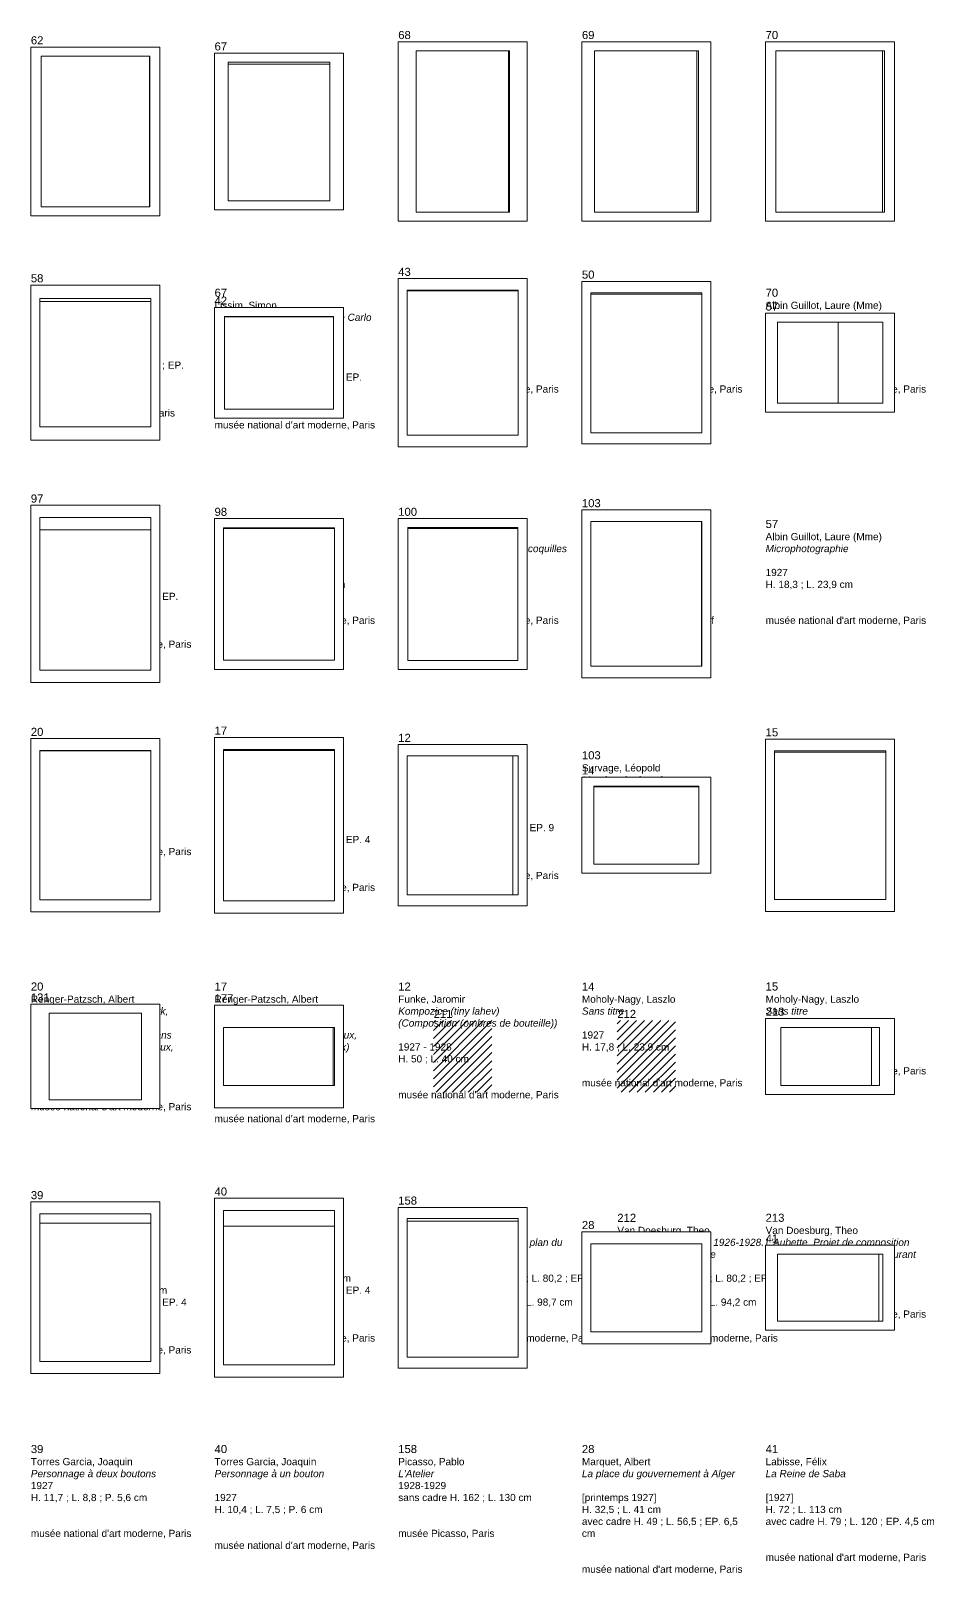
# Model space of a CAD drawing. Header units: metres. Extents: x -2000 to 323164, y 5742 to 90121.
# Drawn here: x 20180 to 30261, y 70605 to 87822 of the extents above; entities that cross this region are included whole.
import ezdxf

# ---------------------------------------------------------------- set-up
doc = ezdxf.new("R2010")
doc.units = ezdxf.units.M
for name, color, linetype, lineweight in [('A2-CIMAISE H', 8, 'Continuous', 13), ('A8-ART no', 152, 'Continuous', 13), ('A8-ART-cadre', 8, 'Continuous', 9), ('A8-ART-detail', 230, 'Continuous', 9), ('A8-ART-works photo', 171, 'Continuous', 5), ('A8-ART-works plan', 241, 'Continuous', 5)]:
    doc.layers.add(name, color=color, linetype=linetype, lineweight=lineweight)
doc.styles.add('AtoY_40', font='Arial.ttf', dxfattribs={"height": 80})
doc.styles.add('JP_50', font='Arial.ttf', dxfattribs={"height": 90})
picture_1 = doc.add_image_def('image12.jpeg', size_in_pixel=(138, 192))
picture_2 = doc.add_image_def('image13.jpeg', size_in_pixel=(143, 192))
picture_3 = doc.add_image_def('image14.jpeg', size_in_pixel=(110, 192))
picture_4 = doc.add_image_def('image15.jpeg', size_in_pixel=(122, 192))
picture_5 = doc.add_image_def('image16.jpeg', size_in_pixel=(127, 192))
picture_6 = doc.add_image_def('image33.jpeg', size_in_pixel=(170, 192))
picture_7 = doc.add_image_def('image34.jpeg', size_in_pixel=(192, 162))
picture_8 = doc.add_image_def('image35.jpeg', size_in_pixel=(148, 192))
picture_9 = doc.add_image_def('image36.jpeg', size_in_pixel=(154, 192))
picture_10 = doc.add_image_def('image37.jpeg', size_in_pixel=(144, 192))
picture_11 = doc.add_image_def('image56.jpeg', size_in_pixel=(152, 192))
picture_12 = doc.add_image_def('image57.jpeg', size_in_pixel=(162, 192))
picture_13 = doc.add_image_def('image58.jpeg', size_in_pixel=(160, 192))
picture_14 = doc.add_image_def('image59.jpeg', size_in_pixel=(147, 192))
picture_15 = doc.add_image_def('image69.jpeg', size_in_pixel=(143, 192))
picture_16 = doc.add_image_def('image70.jpeg', size_in_pixel=(142, 192))
picture_17 = doc.add_image_def('image71.jpeg', size_in_pixel=(146, 192))
picture_18 = doc.add_image_def('image72.jpeg', size_in_pixel=(192, 142))
picture_19 = doc.add_image_def('image73.jpeg', size_in_pixel=(145, 192))
picture_20 = doc.add_image_def('image99.jpeg', size_in_pixel=(192, 180))
picture_21 = doc.add_image_def('image100.jpeg', size_in_pixel=(192, 102))
picture_22 = doc.add_image_def('image101.jpeg', size_in_pixel=(192, 123))
picture_23 = doc.add_image_def('image136.jpeg', size_in_pixel=(154, 192))
picture_24 = doc.add_image_def('image137.jpeg', size_in_pixel=(154, 192))
picture_25 = doc.add_image_def('image138.jpeg', size_in_pixel=(157, 192))
picture_26 = doc.add_image_def('image139.jpeg', size_in_pixel=(192, 152))
picture_27 = doc.add_image_def('image140.jpeg', size_in_pixel=(192, 127))

# ---------------------------------------------------------------- blocks, each defined once
blk = doc.blocks.new('ART-62')
blk.add_wipeout([(-720, -941), (720, -941), (720, 941), (-720, 941)]).dxf.layer = 'A8-ART-cadre'
at = {"layer": 'A8-ART-cadre', "color": 8}
blk.add_lwpolyline([(-720, -941), (720, -941), (720, 941), (-720, 941), (-720, -941)], dxfattribs=at)
at = {"layer": 'A8-ART-works plan', "color": 241}
blk.add_lwpolyline([(-606, -841), (606, -841), (606, 841), (-606, 841), (-606, -841)], dxfattribs=at)
at = {"layer": 'A8-ART no', "color": 152, "insert": (-720, 1016), "char_height": 90, "attachment_point": 4, "style": 'JP_50'}
blk.add_mtext('62', dxfattribs=at)
at = {"layer": 'A8-ART-works photo'}
image = blk.add_image(picture_1, insert=(-606, -841), size_in_units=(1209, 1682), dxfattribs=at)
blk = doc.blocks.new('ART-67')
blk.add_wipeout([(-720, -873), (720, -873), (720, 873), (-720, 873)]).dxf.layer = 'A8-ART-cadre'
at = {"layer": 'A8-ART-cadre', "color": 8}
blk.add_lwpolyline([(-720, -873), (720, -873), (720, 873), (-720, 873), (-720, -873)], dxfattribs=at)
at = {"layer": 'A8-ART-works plan', "color": 241}
blk.add_lwpolyline([(-568, -773), (568, -773), (568, 773), (-568, 773), (-568, -773)], dxfattribs=at)
at = {"layer": 'A8-ART no', "color": 152, "insert": (-720, 948), "char_height": 90, "attachment_point": 4, "style": 'JP_50'}
blk.add_mtext('67', dxfattribs=at)
at = {"layer": 'A8-ART-works photo'}
image = blk.add_image(picture_2, insert=(-568, -773), size_in_units=(1136, 1525), dxfattribs=at)
blk = doc.blocks.new('ART-68')
blk.add_wipeout([(-720, -1000), (720, -1000), (720, 1000), (-720, 1000)]).dxf.layer = 'A8-ART-cadre'
at = {"layer": 'A8-ART-cadre', "color": 8}
blk.add_lwpolyline([(-720, -1000), (720, -1000), (720, 1000), (-720, 1000), (-720, -1000)], dxfattribs=at)
at = {"layer": 'A8-ART-works plan', "color": 241}
blk.add_lwpolyline([(-521, -900), (521, -900), (521, 900), (-521, 900), (-521, -900)], dxfattribs=at)
at = {"layer": 'A8-ART no', "color": 152, "insert": (-720, 1075), "char_height": 90, "attachment_point": 4, "style": 'JP_50'}
blk.add_mtext('68', dxfattribs=at)
at = {"layer": 'A8-ART-works photo'}
image = blk.add_image(picture_3, insert=(-521, -900), size_in_units=(1031, 1800), dxfattribs=at)
blk = doc.blocks.new('ART-69')
blk.add_wipeout([(-720, -1000), (720, -1000), (720, 1000), (-720, 1000)]).dxf.layer = 'A8-ART-cadre'
at = {"layer": 'A8-ART-cadre', "color": 8}
blk.add_lwpolyline([(-720, -1000), (720, -1000), (720, 1000), (-720, 1000), (-720, -1000)], dxfattribs=at)
at = {"layer": 'A8-ART-works plan', "color": 241}
blk.add_lwpolyline([(-581, -900), (581, -900), (581, 900), (-581, 900), (-581, -900)], dxfattribs=at)
at = {"layer": 'A8-ART no', "color": 152, "insert": (-720, 1075), "char_height": 90, "attachment_point": 4, "style": 'JP_50'}
blk.add_mtext('69', dxfattribs=at)
at = {"layer": 'A8-ART-works photo'}
image = blk.add_image(picture_4, insert=(-581, -900), size_in_units=(1144, 1800), dxfattribs=at)
blk = doc.blocks.new('ART-70')
blk.add_wipeout([(-720, -1000), (720, -1000), (720, 1000), (-720, 1000)]).dxf.layer = 'A8-ART-cadre'
at = {"layer": 'A8-ART-cadre', "color": 8}
blk.add_lwpolyline([(-720, -1000), (720, -1000), (720, 1000), (-720, 1000), (-720, -1000)], dxfattribs=at)
at = {"layer": 'A8-ART-works plan', "color": 241}
blk.add_lwpolyline([(-606, -900), (606, -900), (606, 900), (-606, 900), (-606, -900)], dxfattribs=at)
at = {"layer": 'A8-ART no', "color": 152, "insert": (-720, 1075), "char_height": 90, "attachment_point": 4, "style": 'JP_50'}
blk.add_mtext('70', dxfattribs=at)
at = {"layer": 'A8-ART-works photo'}
image = blk.add_image(picture_5, insert=(-606, -900), size_in_units=(1191, 1800), dxfattribs=at)
blk = doc.blocks.new('ART-58')
blk.add_wipeout([(-720, -866), (720, -866), (720, 866), (-720, 866)]).dxf.layer = 'A8-ART-cadre'
at = {"layer": 'A8-ART-cadre', "color": 8}
blk.add_lwpolyline([(-720, -866), (720, -866), (720, 866), (-720, 866), (-720, -866)], dxfattribs=at)
at = {"layer": 'A8-ART-works plan', "color": 241}
blk.add_lwpolyline([(-620, -716), (620, -716), (620, 716), (-620, 716), (-620, -716)], dxfattribs=at)
at = {"layer": 'A8-ART no', "color": 152, "insert": (-720, 941), "char_height": 90, "attachment_point": 4, "style": 'JP_50'}
blk.add_mtext('58', dxfattribs=at)
at = {"layer": 'A8-ART-works photo'}
image = blk.add_image(picture_6, insert=(-620, -716), size_in_units=(1240, 1400), dxfattribs=at)
blk = doc.blocks.new('ART-42')
blk.add_wipeout([(-720, -617), (720, -617), (720, 617), (-720, 617)]).dxf.layer = 'A8-ART-cadre'
at = {"layer": 'A8-ART-cadre', "color": 8}
blk.add_lwpolyline([(-720, -617), (720, -617), (720, 617), (-720, 617), (-720, -617)], dxfattribs=at)
at = {"layer": 'A8-ART-works plan', "color": 241}
blk.add_lwpolyline([(-608, -517), (608, -517), (608, 517), (-608, 517), (-608, -517)], dxfattribs=at)
at = {"layer": 'A8-ART no', "color": 152, "insert": (-720, 692), "char_height": 90, "attachment_point": 4, "style": 'JP_50'}
blk.add_mtext('42', dxfattribs=at)
at = {"layer": 'A8-ART-works photo'}
image = blk.add_image(picture_7, insert=(-608, -517), size_in_units=(1217, 1027), dxfattribs=at)
blk = doc.blocks.new('ART-43')
blk.add_wipeout([(-720, -938), (720, -938), (720, 938), (-720, 938)]).dxf.layer = 'A8-ART-cadre'
at = {"layer": 'A8-ART-cadre', "color": 8}
blk.add_lwpolyline([(-720, -938), (720, -938), (720, 938), (-720, 938), (-720, -938)], dxfattribs=at)
at = {"layer": 'A8-ART-works plan', "color": 241}
blk.add_lwpolyline([(-620, -808), (620, -808), (620, 808), (-620, 808), (-620, -808)], dxfattribs=at)
at = {"layer": 'A8-ART no', "color": 152, "insert": (-720, 1013), "char_height": 90, "attachment_point": 4, "style": 'JP_50'}
blk.add_mtext('43', dxfattribs=at)
at = {"layer": 'A8-ART-works photo'}
image = blk.add_image(picture_8, insert=(-620, -808), size_in_units=(1240, 1609), dxfattribs=at)
blk = doc.blocks.new('ART-50')
blk.add_wipeout([(-720, -907), (720, -907), (720, 907), (-720, 907)]).dxf.layer = 'A8-ART-cadre'
at = {"layer": 'A8-ART-cadre', "color": 8}
blk.add_lwpolyline([(-720, -907), (720, -907), (720, 907), (-720, 907), (-720, -907)], dxfattribs=at)
at = {"layer": 'A8-ART-works plan', "color": 241}
blk.add_lwpolyline([(-620, -781), (620, -781), (620, 781), (-620, 781), (-620, -781)], dxfattribs=at)
at = {"layer": 'A8-ART no', "color": 152, "insert": (-720, 982), "char_height": 90, "attachment_point": 4, "style": 'JP_50'}
blk.add_mtext('50', dxfattribs=at)
at = {"layer": 'A8-ART-works photo'}
image = blk.add_image(picture_9, insert=(-620, -781), size_in_units=(1240, 1546), dxfattribs=at)
blk = doc.blocks.new('ART-57')
blk.add_wipeout([(-720, -551), (720, -551), (720, 551), (-720, 551)]).dxf.layer = 'A8-ART-cadre'
at = {"layer": 'A8-ART-cadre', "color": 8}
blk.add_lwpolyline([(-720, -551), (720, -551), (720, 551), (-720, 551), (-720, -551)], dxfattribs=at)
at = {"layer": 'A8-ART-works plan', "color": 241}
blk.add_lwpolyline([(-589, -451), (589, -451), (589, 451), (-589, 451), (-589, -451)], dxfattribs=at)
at = {"layer": 'A8-ART no', "color": 152, "insert": (-720, 626), "char_height": 90, "attachment_point": 4, "style": 'JP_50'}
blk.add_mtext('57', dxfattribs=at)
at = {"layer": 'A8-ART-works photo'}
image = blk.add_image(picture_10, insert=(-589, -451), size_in_units=(677, 903), dxfattribs=at)
blk = doc.blocks.new('ART-97')
blk.add_wipeout([(-720, -989), (720, -989), (720, 989), (-720, 989)]).dxf.layer = 'A8-ART-cadre'
at = {"layer": 'A8-ART-cadre', "color": 8}
blk.add_lwpolyline([(-720, -989), (720, -989), (720, 989), (-720, 989), (-720, -989)], dxfattribs=at)
at = {"layer": 'A8-ART-works plan', "color": 241}
blk.add_lwpolyline([(-620, -852), (620, -852), (620, 852), (-620, 852), (-620, -852)], dxfattribs=at)
at = {"layer": 'A8-ART no', "color": 152, "insert": (-720, 1064), "char_height": 90, "attachment_point": 4, "style": 'JP_50'}
blk.add_mtext('97', dxfattribs=at)
at = {"layer": 'A8-ART-works photo'}
image = blk.add_image(picture_11, insert=(-620, -852), size_in_units=(1240, 1566), dxfattribs=at)
blk = doc.blocks.new('ART-98')
blk.add_wipeout([(-720, -841), (720, -841), (720, 841), (-720, 841)]).dxf.layer = 'A8-ART-cadre'
at = {"layer": 'A8-ART-cadre', "color": 8}
blk.add_lwpolyline([(-720, -841), (720, -841), (720, 841), (-720, 841), (-720, -841)], dxfattribs=at)
at = {"layer": 'A8-ART-works plan', "color": 241}
blk.add_lwpolyline([(-620, -739), (620, -739), (620, 739), (-620, 739), (-620, -739)], dxfattribs=at)
at = {"layer": 'A8-ART no', "color": 152, "insert": (-720, 916), "char_height": 90, "attachment_point": 4, "style": 'JP_50'}
blk.add_mtext('98', dxfattribs=at)
at = {"layer": 'A8-ART-works photo'}
image = blk.add_image(picture_12, insert=(-620, -739), size_in_units=(1240, 1470), dxfattribs=at)
blk = doc.blocks.new('ART-100')
blk.add_wipeout([(-720, -841), (720, -841), (720, 841), (-720, 841)]).dxf.layer = 'A8-ART-cadre'
at = {"layer": 'A8-ART-cadre', "color": 8}
blk.add_lwpolyline([(-720, -841), (720, -841), (720, 841), (-720, 841), (-720, -841)], dxfattribs=at)
at = {"layer": 'A8-ART-works plan', "color": 241}
blk.add_lwpolyline([(-613, -741), (613, -741), (613, 741), (-613, 741), (-613, -741)], dxfattribs=at)
at = {"layer": 'A8-ART no', "color": 152, "insert": (-720, 916), "char_height": 90, "attachment_point": 4, "style": 'JP_50'}
blk.add_mtext('100', dxfattribs=at)
at = {"layer": 'A8-ART-works photo'}
image = blk.add_image(picture_13, insert=(-613, -741), size_in_units=(1226, 1471), dxfattribs=at)
blk = doc.blocks.new('ART-103')
blk.add_wipeout([(-720, -937), (720, -937), (720, 937), (-720, 937)]).dxf.layer = 'A8-ART-cadre'
at = {"layer": 'A8-ART-cadre', "color": 8}
blk.add_lwpolyline([(-720, -937), (720, -937), (720, 937), (-720, 937), (-720, -937)], dxfattribs=at)
at = {"layer": 'A8-ART-works plan', "color": 241}
blk.add_lwpolyline([(-620, -807), (620, -807), (620, 807), (-620, 807), (-620, -807)], dxfattribs=at)
at = {"layer": 'A8-ART no', "color": 152, "insert": (-720, 1012), "char_height": 90, "attachment_point": 4, "style": 'JP_50'}
blk.add_mtext('103', dxfattribs=at)
at = {"layer": 'A8-ART-works photo'}
image = blk.add_image(picture_14, insert=(-620, -807), size_in_units=(1236, 1614), dxfattribs=at)
blk = doc.blocks.new('ART-20')
blk.add_wipeout([(-720, -966), (720, -966), (720, 966), (-720, 966)]).dxf.layer = 'A8-ART-cadre'
at = {"layer": 'A8-ART-cadre', "color": 8}
blk.add_lwpolyline([(-720, -966), (720, -966), (720, 966), (-720, 966), (-720, -966)], dxfattribs=at)
at = {"layer": 'A8-ART-works plan', "color": 241}
blk.add_lwpolyline([(-620, -832), (620, -832), (620, 832), (-620, 832), (-620, -832)], dxfattribs=at)
at = {"layer": 'A8-ART no', "color": 152, "insert": (-720, 1041), "char_height": 90, "attachment_point": 4, "style": 'JP_50'}
blk.add_mtext('20', dxfattribs=at)
at = {"layer": 'A8-ART-works photo'}
image = blk.add_image(picture_15, insert=(-620, -832), size_in_units=(1239, 1663), dxfattribs=at)
blk = doc.blocks.new('ART-17')
blk.add_wipeout([(-720, -980), (720, -980), (720, 980), (-720, 980)]).dxf.layer = 'A8-ART-cadre'
at = {"layer": 'A8-ART-cadre', "color": 8}
blk.add_lwpolyline([(-720, -980), (720, -980), (720, 980), (-720, 980), (-720, -980)], dxfattribs=at)
at = {"layer": 'A8-ART-works plan', "color": 241}
blk.add_lwpolyline([(-620, -844), (620, -844), (620, 844), (-620, 844), (-620, -844)], dxfattribs=at)
at = {"layer": 'A8-ART no', "color": 152, "insert": (-720, 1055), "char_height": 90, "attachment_point": 4, "style": 'JP_50'}
blk.add_mtext('17', dxfattribs=at)
at = {"layer": 'A8-ART-works photo'}
image = blk.add_image(picture_16, insert=(-620, -844), size_in_units=(1240, 1677), dxfattribs=at)
blk = doc.blocks.new('ART-12')
blk.add_wipeout([(-720, -900), (720, -900), (720, 900), (-720, 900)]).dxf.layer = 'A8-ART-cadre'
at = {"layer": 'A8-ART-cadre', "color": 8}
blk.add_lwpolyline([(-720, -900), (720, -900), (720, 900), (-720, 900), (-720, -900)], dxfattribs=at)
at = {"layer": 'A8-ART-works plan', "color": 241}
blk.add_lwpolyline([(-620, -775), (620, -775), (620, 775), (-620, 775), (-620, -775)], dxfattribs=at)
at = {"layer": 'A8-ART no', "color": 152, "insert": (-720, 975), "char_height": 90, "attachment_point": 4, "style": 'JP_50'}
blk.add_mtext('12', dxfattribs=at)
at = {"layer": 'A8-ART-works photo'}
image = blk.add_image(picture_17, insert=(-620, -775), size_in_units=(1179, 1550), dxfattribs=at)
blk = doc.blocks.new('ART-14')
blk.add_wipeout([(-720, -536), (720, -536), (720, 536), (-720, 536)]).dxf.layer = 'A8-ART-cadre'
at = {"layer": 'A8-ART-cadre', "color": 8}
blk.add_lwpolyline([(-720, -536), (720, -536), (720, 536), (-720, 536), (-720, -536)], dxfattribs=at)
at = {"layer": 'A8-ART-works plan', "color": 241}
blk.add_lwpolyline([(-586, -436), (586, -436), (586, 436), (-586, 436), (-586, -436)], dxfattribs=at)
at = {"layer": 'A8-ART no', "color": 152, "insert": (-720, 611), "char_height": 90, "attachment_point": 4, "style": 'JP_50'}
blk.add_mtext('14', dxfattribs=at)
at = {"layer": 'A8-ART-works photo'}
image = blk.add_image(picture_18, insert=(-586, -436), size_in_units=(1171, 866), dxfattribs=at)
blk = doc.blocks.new('ART-15')
blk.add_wipeout([(-720, -961), (720, -961), (720, 961), (-720, 961)]).dxf.layer = 'A8-ART-cadre'
at = {"layer": 'A8-ART-cadre', "color": 8}
blk.add_lwpolyline([(-720, -961), (720, -961), (720, 961), (-720, 961), (-720, -961)], dxfattribs=at)
at = {"layer": 'A8-ART-works plan', "color": 241}
blk.add_lwpolyline([(-620, -828), (620, -828), (620, 828), (-620, 828), (-620, -828)], dxfattribs=at)
at = {"layer": 'A8-ART no', "color": 152, "insert": (-720, 1036), "char_height": 90, "attachment_point": 4, "style": 'JP_50'}
blk.add_mtext('15', dxfattribs=at)
at = {"layer": 'A8-ART-works photo'}
image = blk.add_image(picture_19, insert=(-620, -828), size_in_units=(1240, 1642), dxfattribs=at)
blk = doc.blocks.new('ART-131')
blk.add_wipeout([(-720, -582), (720, -582), (720, 582), (-720, 582)]).dxf.layer = 'A8-ART-cadre'
at = {"layer": 'A8-ART-cadre', "color": 8}
blk.add_lwpolyline([(-720, -582), (720, -582), (720, 582), (-720, 582), (-720, -582)], dxfattribs=at)
at = {"layer": 'A8-ART-works plan', "color": 241}
blk.add_lwpolyline([(-516, -482), (516, -482), (516, 482), (-516, 482), (-516, -482)], dxfattribs=at)
at = {"layer": 'A8-ART no', "color": 152, "insert": (-720, 657), "char_height": 90, "attachment_point": 4, "style": 'JP_50'}
blk.add_mtext('131', dxfattribs=at)
at = {"layer": 'A8-ART-works photo'}
image = blk.add_image(picture_20, insert=(-516, -482), size_in_units=(1029, 965), dxfattribs=at)
blk = doc.blocks.new('ART-177')
blk.add_wipeout([(-720, -574), (720, -574), (720, 574), (-720, 574)]).dxf.layer = 'A8-ART-cadre'
at = {"layer": 'A8-ART-cadre', "color": 8}
blk.add_lwpolyline([(-720, -574), (720, -574), (720, 574), (-720, 574), (-720, -574)], dxfattribs=at)
at = {"layer": 'A8-ART-works plan', "color": 241}
blk.add_lwpolyline([(-620, -325), (620, -325), (620, 325), (-620, 325), (-620, -325)], dxfattribs=at)
at = {"layer": 'A8-ART no', "color": 152, "insert": (-720, 649), "char_height": 90, "attachment_point": 4, "style": 'JP_50'}
blk.add_mtext('177', dxfattribs=at)
at = {"layer": 'A8-ART-works photo'}
image = blk.add_image(picture_21, insert=(-620, -325), size_in_units=(1224, 650), dxfattribs=at)
blk = doc.blocks.new('ART-211')
at = {"layer": 'A2-CIMAISE H'}
h = blk.add_hatch(dxfattribs=at)
h.set_pattern_fill('ANSI31', scale=20)
h.paths.add_polyline_path([(-325, -400), (325, -400), (325, 400), (-325, 400)])
at = {"layer": 'A8-ART no', "color": 152, "insert": (-325, 475), "char_height": 90, "attachment_point": 4, "style": 'JP_50'}
blk.add_mtext('211', dxfattribs=at)
blk = doc.blocks.new('ART-212')
at = {"layer": 'A2-CIMAISE H'}
h = blk.add_hatch(dxfattribs=at)
h.set_pattern_fill('ANSI31', scale=20)
h.paths.add_polyline_path([(-325, -400), (325, -400), (325, 400), (-325, 400)])
at = {"layer": 'A8-ART no', "color": 152, "insert": (-325, 475), "char_height": 90, "attachment_point": 4, "style": 'JP_50'}
blk.add_mtext('212', dxfattribs=at)
blk = doc.blocks.new('ART-213')
blk.add_wipeout([(-720, -424), (720, -424), (720, 424), (-720, 424)]).dxf.layer = 'A8-ART-cadre'
at = {"layer": 'A8-ART-cadre', "color": 8}
blk.add_lwpolyline([(-720, -424), (720, -424), (720, 424), (-720, 424), (-720, -424)], dxfattribs=at)
at = {"layer": 'A8-ART-works plan', "color": 241}
blk.add_lwpolyline([(-550, -324), (550, -324), (550, 324), (-550, 324), (-550, -324)], dxfattribs=at)
at = {"layer": 'A8-ART no', "color": 152, "insert": (-720, 499), "char_height": 90, "attachment_point": 4, "style": 'JP_50'}
blk.add_mtext('213', dxfattribs=at)
at = {"layer": 'A8-ART-works photo'}
image = blk.add_image(picture_22, insert=(-550, -324), size_in_units=(1010, 647), dxfattribs=at)
blk = doc.blocks.new('ART-39')
blk.add_wipeout([(-720, -957), (720, -957), (720, 957), (-720, 957)]).dxf.layer = 'A8-ART-cadre'
at = {"layer": 'A8-ART-cadre', "color": 8}
blk.add_lwpolyline([(-720, -957), (720, -957), (720, 957), (-720, 957), (-720, -957)], dxfattribs=at)
at = {"layer": 'A8-ART-works plan', "color": 241}
blk.add_lwpolyline([(-620, -824), (620, -824), (620, 824), (-620, 824), (-620, -824)], dxfattribs=at)
at = {"layer": 'A8-ART no', "color": 152, "insert": (-720, 1032), "char_height": 90, "attachment_point": 4, "style": 'JP_50'}
blk.add_mtext('39', dxfattribs=at)
at = {"layer": 'A8-ART-works photo'}
image = blk.add_image(picture_23, insert=(-620, -824), size_in_units=(1240, 1546), dxfattribs=at)
blk = doc.blocks.new('ART-40')
blk.add_wipeout([(-720, -998), (720, -998), (720, 998), (-720, 998)]).dxf.layer = 'A8-ART-cadre'
at = {"layer": 'A8-ART-cadre', "color": 8}
blk.add_lwpolyline([(-720, -998), (720, -998), (720, 998), (-720, 998), (-720, -998)], dxfattribs=at)
at = {"layer": 'A8-ART-works plan', "color": 241}
blk.add_lwpolyline([(-620, -860), (620, -860), (620, 860), (-620, 860), (-620, -860)], dxfattribs=at)
at = {"layer": 'A8-ART no', "color": 152, "insert": (-720, 1073), "char_height": 90, "attachment_point": 4, "style": 'JP_50'}
blk.add_mtext('40', dxfattribs=at)
at = {"layer": 'A8-ART-works photo'}
image = blk.add_image(picture_24, insert=(-620, -860), size_in_units=(1240, 1546), dxfattribs=at)
blk = doc.blocks.new('ART-158')
blk.add_wipeout([(-720, -897), (720, -897), (720, 897), (-720, 897)]).dxf.layer = 'A8-ART-cadre'
at = {"layer": 'A8-ART-cadre', "color": 8}
blk.add_lwpolyline([(-720, -897), (720, -897), (720, 897), (-720, 897), (-720, -897)], dxfattribs=at)
at = {"layer": 'A8-ART-works plan', "color": 241}
blk.add_lwpolyline([(-620, -773), (620, -773), (620, 773), (-620, 773), (-620, -773)], dxfattribs=at)
at = {"layer": 'A8-ART no', "color": 152, "insert": (-720, 972), "char_height": 90, "attachment_point": 4, "style": 'JP_50'}
blk.add_mtext('158', dxfattribs=at)
at = {"layer": 'A8-ART-works photo'}
image = blk.add_image(picture_25, insert=(-620, -773), size_in_units=(1240, 1516), dxfattribs=at)
blk = doc.blocks.new('ART-28')
blk.add_wipeout([(-720, -624), (720, -624), (720, 624), (-720, 624)]).dxf.layer = 'A8-ART-cadre'
at = {"layer": 'A8-ART-cadre', "color": 8}
blk.add_lwpolyline([(-720, -624), (720, -624), (720, 624), (-720, 624), (-720, -624)], dxfattribs=at)
at = {"layer": 'A8-ART-works plan', "color": 241}
blk.add_lwpolyline([(-620, -491), (620, -491), (620, 491), (-620, 491), (-620, -491)], dxfattribs=at)
at = {"layer": 'A8-ART no', "color": 152, "insert": (-720, 699), "char_height": 90, "attachment_point": 4, "style": 'JP_50'}
blk.add_mtext('28', dxfattribs=at)
at = {"layer": 'A8-ART-works photo'}
image = blk.add_image(picture_26, insert=(-620, -491), size_in_units=(1240, 982), dxfattribs=at)
blk = doc.blocks.new('ART-41')
blk.add_wipeout([(-720, -474), (720, -474), (720, 474), (-720, 474)]).dxf.layer = 'A8-ART-cadre'
at = {"layer": 'A8-ART-cadre', "color": 8}
blk.add_lwpolyline([(-720, -474), (720, -474), (720, 474), (-720, 474), (-720, -474)], dxfattribs=at)
at = {"layer": 'A8-ART-works plan', "color": 241}
blk.add_lwpolyline([(-587, -374), (587, -374), (587, 374), (-587, 374), (-587, -374)], dxfattribs=at)
at = {"layer": 'A8-ART no', "color": 152, "insert": (-720, 549), "char_height": 90, "attachment_point": 4, "style": 'JP_50'}
blk.add_mtext('41', dxfattribs=at)
at = {"layer": 'A8-ART-works photo'}
image = blk.add_image(picture_27, insert=(-587, -374), size_in_units=(1131, 748), dxfattribs=at)

msp = doc.modelspace()

# ---------------------------------------------------------------- block references
at = {"layer": 'A8-ART-works plan'}
for name, p in [('ART-68', (25000, 86700)), ('ART-69', (27050, 86700)), ('ART-70', (29100, 86700)), ('ART-62', (20900, 86700)), ('ART-67', (22950, 86700)), ('ART-15', (29100, 78960)), ('ART-211', (25000, 76380)), ('ART-212', (27050, 76380))]:
    msp.add_blockref(name, p, dxfattribs=at)

# ---------------------------------------------------------------- texts
at = {"layer": 'A8-ART no', "color": 152, "char_height": 90, "width": 1800, "attachment_point": 4, "style": 'JP_50'}
for s, insert in [('62', (20180, 84900)), ('67', (22230, 84900)), ('68', (24280, 84900)), ('69', (26330, 84900)), ('70', (28380, 84900)), ('58', (20180, 82320)), ('42', (22230, 82320)), ('43', (24280, 82320)), ('50', (26330, 82320)), ('57', (28380, 82320)), ('97', (20180, 79740)), ('98', (22230, 79740)), ('100', (24280, 79740)), ('103', (26330, 79740)), ('20', (20180, 77160)), ('17', (22230, 77160)), ('12', (24280, 77160)), ('14', (26330, 77160)), ('15', (28380, 77160)), ('131', (20180, 74580)), ('177', (22230, 74580)), ('211', (24675, 74580)), ('212', (26725, 74580)), ('213', (28380, 74580)), ('39', (20180, 72000)), ('40', (22230, 72000)), ('158', (24280, 72000)), ('28', (26330, 72000)), ('41', (28380, 72000))]:
    msp.add_mtext(s, dxfattribs=dict(at, insert=insert))
at = {"layer": 'A8-ART-detail', "color": 230, "char_height": 80, "width": 1800, "attachment_point": 1, "style": 'AtoY_40'}
for s, insert in [('Dupas, Jean{\\fArial|b0|i1|c0|p34;\\PFemme en rouge\\P}\\P1927\\PH. 104 ; L. 75 cm\\Pavec cadre H. 123,5 ; L. 94,5 ; EP. 10 cm\\P\\P\\P\\pxa0.25;musée des Arts décoratifs, Paris', (20180, 84800)), ("Lissim, Simon{\\fArial|b0|i1|c0|p34;\\PLe Roi, dans une comédie de Carlo Gozzi\\P}\\P1927\\PH. 61,5 ; L. 45,2 cm\\Pavec cadre H. 85,7 ; L. 70,7 ; EP. 1,5 cm\\P\\P\\P\\pxa0.25;musée national d'art moderne, Paris", (22230, 84800)), ("Albin Guillot, Laure (Mme){\\fArial|b0|i1|c0|p34;\\PCristobal Balenciaga\\P}\\P1927\\PH. 10,7 ; L. 6,2 cm\\P\\P\\P\\pxa0.25;musée national d'art moderne, Paris", (24280, 84800)), ("Albin Guillot, Laure (Mme){\\fArial|b0|i1|c0|p34;\\PCristobal Balenciaga\\P}\\P1927\\PH. 11 ; L. 7,1 cm\\P\\P\\P\\pxa0.25;musée national d'art moderne, Paris", (26330, 84800)), ("Albin Guillot, Laure (Mme){\\fArial|b0|i1|c0|p34;\\PCristobal Balenciaga\\P}\\P1927\\PH. 10,1 ; L. 6,8 cm\\P\\P\\P\\pxa0.25;musée national d'art moderne, Paris", (28380, 84800)), ("Klee, Paul{\\fArial|b0|i1|c0|p34;\\PTripelmarionette\\P}\\P1927\\PH. 26 ; L. 22,5 cm\\Pavec cadre H. 57,5 ; L. 47,8 ; EP. 2,6 cm\\P\\P\\P\\pxa0.25;musée national d'art moderne, Paris", (20180, 82220)), ("Dubuffet, Jean{\\fArial|b0|i1|c0|p34;\\PFond de rivière}\\P[1927]\\PH. 54 ; L. 63,5 cm\\Pavec cadre H. 58,3 ; L. 68 cm\\P\\P\\P\\pxa0.25;musée national d'art moderne, Paris", (22230, 82220)), ("Dufy, Raoul{\\fArial|b0|i1|c0|p34;\\PBaigneuses en pleine mer et coquilles\\P}\\P[vers 1925 - 1927]\\PH. 116 ; L. 89 cm\\P\\P\\P\\pxa0.25;musée national d'art moderne, Paris", (24280, 82220)), ("Séraphine de Senlis{\\fArial|b0|i1|c0|p34;\\PGrenades sur fond vert\\P}\\P[1927 - 1930]\\PH. 92 ; L. 73 cm\\P\\P\\P\\pxa0.25;musée International d'Art Naïf Anatole Jakovsky, Nice", (26330, 82220)), ("Albin Guillot, Laure (Mme){\\fArial|b0|i1|c0|p34;\\PMicrophotographie\\P}\\P1927\\PH. 18,3 ; L. 23,9 cm\\P\\P\\P\\pxa0.25;musée national d'art moderne, Paris", (28380, 82220)), ("Giacometti, Alberto{\\fArial|b0|i1|c0|p34;\\PHomme\\P}\\P[1927 - 1928]\\PH. 48,5 ; L. 35,3 ; P. 9,3 cm\\P\\P\\P\\pxa0.25;musée national d'art moderne, Paris", (20180, 79640)), ("Dix, Otto{\\fArial|b0|i1|c0|p34;\\PSäugling (Ursus)\\P(Nouveau-né (Ursus))\\P}\\P1927\\PH. 45,3 ; L. 38 cm\\Pavec cadre H. 68,7 ; L. 58,8 ; EP. 4 cm\\P\\P\\P\\pxa0.25;musée national d'art moderne, Paris", (22230, 79640)), ("Garets, Odette Des{\\fArial|b0|i1|c0|p34;\\PBrodeuse\\P}\\P1927\\PH. 72,5 ; L. 60 cm\\Pavec cadre H. 90,5 ; L. 77,5 ; EP. 9 cm\\P\\P\\P\\pxa0.25;musée national d'art moderne, Paris", (24280, 79640)), ("Survage, Léopold{\\fArial|b0|i1|c0|p34;\\PMarchande de poissons\\P}\\P1927\\PH. 116,5 ; L. 89,5 cm\\P\\P\\P\\pxa0.25;musée d'Art moderne, Céret", (26330, 79640)), ("Renger-Patzsch, Albert{\\fArial|b0|i1|c0|p34;\\PWinderhitzer im hochofenwerk, Herrenwyk\\P(Soufflage avec chauffage dans l'installation de hauts fourneaux,}\\P1927\\PH. 22,8 ; L. 17 cm\\P\\P\\P\\pxa0.25;musée national d'art moderne, Paris", (20180, 77060)), ("Renger-Patzsch, Albert{\\fArial|b0|i1|c0|p34;\\PHochofenwerk Herrenwyk, Lufteinlassrohr\\P(Installation de hauts fourneaux, tuyau d'aspiration, Herrenwyk)\\P}\\P1927\\PH. 23 ; L. 16,9 cm\\P\\P\\P\\pxa0.25;musée national d'art moderne, Paris", (22230, 77060)), ("Funke, Jaromir{\\fArial|b0|i1|c0|p34;\\PKompozice (tiny lahev)\\P(Composition (ombres de bouteille))\\P}\\P1927 - 1928\\PH. 50 ; L. 40 cm\\P\\P\\P\\pxa0.25;musée national d'art moderne, Paris", (24280, 77060)), ("Moholy-Nagy, Laszlo{\\fArial|b0|i1|c0|p34;\\PSans titre\\P}\\P1927\\PH. 17,8 ; L. 23,9 cm\\P\\P\\P\\pxa0.25;musée national d'art moderne, Paris", (26330, 77060)), ("Moholy-Nagy, Laszlo{\\fArial|b0|i1|c0|p34;\\PSans titre}\\P1927\\PH. 23,9 ; L. 17,9 cm\\P\\P\\P\\pxa0.25;musée national d'art moderne, Paris", (28380, 77060)), ("Jourdain, Francis{\\fArial|b0|i1|c0|p34;\\PMeuble à coulisse\\P}\\P1927 - 1928\\PH. 43 ; L. 46 cm\\Pavec montage H. 61 ; L. 76 cm\\Pavec cadre H. 63,5 ; L. 78,5 ; EP. 4 cm\\P\\P\\P\\pxa0.25;musée national d'art moderne, Paris", (20180, 74480)), ("Jourdain, Francis{\\fArial|b0|i1|c0|p34;\\PMeuble à coulisse}\\P1927 - 1928\\Psans cadre H. 43 ; L. 82 cm\\Pavec montage H. 76 ; L. 96 cm\\Pavec cadre H. 78,5 ; L. 98,5 ; EP. 4 cm\\P\\P\\P\\pxa0.25;musée national d'art moderne, Paris", (22230, 74480)), ("Van Doesburg, Theo{\\fArial|b0|i1|c0|p34;\\PProjet pour l'Aubette: plan du rez-de-chaussée}\\P1927\\Pavec cadre H. 120,2 ; L. 80,2 ; EP. 2,5 cm\\Psans cadre H. 52,9 ; L. 98,7 cm\\P\\P\\P\\pxa0.25;musée national d'art moderne, Paris", (24675, 74480)), ("Van Doesburg, Theo{\\fArial|b0|i1|c0|p34;\\PProjet pour l'Aubette, 1926-1928. Plan du premier étage}\\P1927\\Pavec cadre H. 120,2 ; L. 80,2 ; EP. 2,5 cm\\Psans cadre H. 49,4 ; L. 94,2 cm\\P\\P\\P\\pxa0.25;musée national d'art moderne, Paris", (26725, 74480)), ("Van Doesburg, Theo{\\fArial|b0|i1|c0|p34;\\PL'Aubette. Projet de composition pour le plafond du café-restaurant}\\P1927\\Psans cadre H. 20 ; L. 34 cm\\P\\P\\P\\pxa0.25;musée national d'art moderne, Paris", (28380, 74480)), ("Torres Garcia, Joaquin{\\fArial|b0|i1|c0|p34;\\PPersonnage à deux boutons}\\P1927\\PH. 11,7 ; L. 8,8 ; P. 5,6 cm\\P\\P\\P\\pxa0.25;musée national d'art moderne, Paris", (20180, 71900)), ("Torres Garcia, Joaquin{\\fArial|b0|i1|c0|p34;\\PPersonnage à un bouton\\P}\\P1927\\PH. 10,4 ; L. 7,5 ; P. 6 cm\\P\\P\\P\\pxa0.25;musée national d'art moderne, Paris", (22230, 71900)), ("Picasso, Pablo{\\fArial|b0|i1|c0|p34;\\PL'Atelier}\\P1928-1929\\Psans cadre H. 162 ; L. 130 cm\\P\\P\\P\\pxa0.25;musée Picasso, Paris", (24280, 71900)), ("Marquet, Albert{\\fArial|b0|i1|c0|p34;\\PLa place du gouvernement à Alger\\P}\\P[printemps 1927]\\PH. 32,5 ; L. 41 cm\\Pavec cadre H. 49 ; L. 56,5 ; EP. 6,5 cm\\P\\P\\P\\pxa0.25;musée national d'art moderne, Paris", (26330, 71900)), ("Labisse, Félix{\\fArial|b0|i1|c0|p34;\\PLa Reine de Saba\\P}\\P[1927]\\PH. 72 ; L. 113 cm\\Pavec cadre H. 79 ; L. 120 ; EP. 4,5 cm\\P\\P\\P\\pxa0.25;musée national d'art moderne, Paris", (28380, 71900))]:
    msp.add_mtext(s, dxfattribs=dict(at, insert=insert))

# ---------------------------------------------------------------- next in the draw order: block references
at = {"layer": 'A8-ART-works plan'}
for name, p in [('ART-58', (20900, 84120)), ('ART-43', (25000, 84120)), ('ART-50', (27050, 84120)), ('ART-42', (22950, 84120)), ('ART-57', (29100, 84120)), ('ART-97', (20900, 81540)), ('ART-98', (22950, 81540)), ('ART-100', (25000, 81540)), ('ART-103', (27050, 81540)), ('ART-17', (22950, 78960)), ('ART-20', (20900, 78960)), ('ART-12', (25000, 78960)), ('ART-14', (27050, 78960)), ('ART-131', (20900, 76380)), ('ART-177', (22950, 76380)), ('ART-213', (29100, 76380)), ('ART-40', (22950, 73800)), ('ART-39', (20900, 73800)), ('ART-158', (25000, 73800)), ('ART-28', (27050, 73800)), ('ART-41', (29100, 73800))]:
    msp.add_blockref(name, p, dxfattribs=at)

doc.saveas('drawing.dxf')
